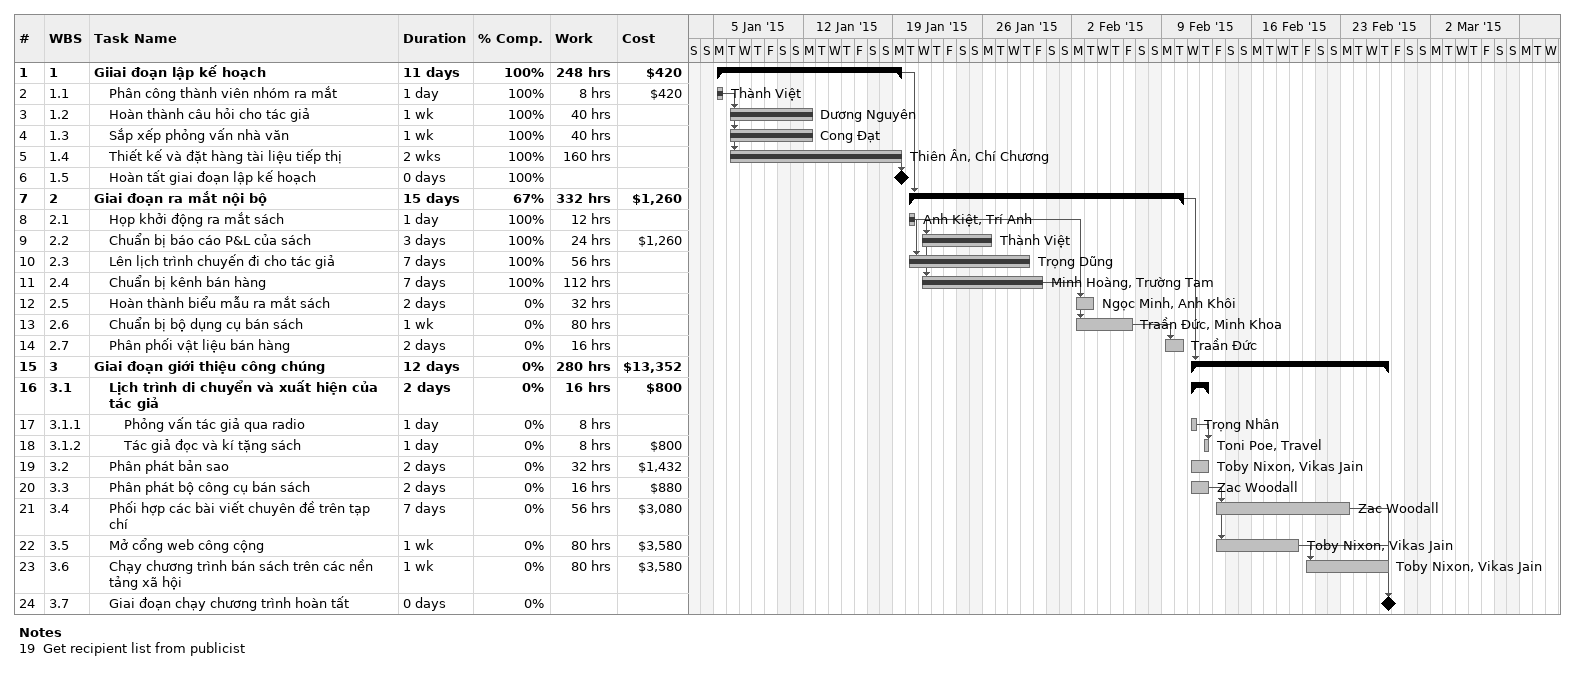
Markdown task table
| ID | WBS | Task | Duration | Start | Finish | Predecessors | Resources | % complete | Work (h) | Cost ($) |
|---|---|---|---|---|---|---|---|---|---|---|
| 1 | 1 | **Giiai đoạn lập kế hoạch** | 11d | 2015-01-05 | 2015-01-19 |  |  | 100 | 248 | 420 |
| 2 | 1.1 | Phân công thành viên nhóm ra mắt | 1d | 2015-01-05 | 2015-01-05 |  | Thành Việt | 100 | 8 | 420 |
| 3 | 1.2 | Hoàn thành câu hỏi cho tác giả | 1w | 2015-01-06 | 2015-01-12 | 2 | Dương Nguyên | 100 | 40 |  |
| 4 | 1.3 | Sắp xếp phỏng vấn nhà văn | 1w | 2015-01-06 | 2015-01-12 | 2 | Cong Đạt | 100 | 40 |  |
| 5 | 1.4 | Thiết kế và đặt hàng tài liệu tiếp thị | 2w | 2015-01-06 | 2015-01-19 | 2 | Thiên Ân, Chí Chương | 100 | 160 |  |
| 6 | 1.5 | Hoàn tất giai đoạn lập kế hoạch | 0d | 2015-01-19 | 2015-01-19 | 5 |  | 100 |  |  |
| 7 | 2 | **Giai đoạn ra mắt nội bộ** | 15d | 2015-01-20 | 2015-02-10 | 1 |  | 67 | 332 | 1260 |
| 8 | 2.1 | Họp khởi động ra mắt sách | 1d | 2015-01-20 | 2015-01-20 |  | Anh Kiệt, Trí Anh | 100 | 12 |  |
| 9 | 2.2 | Chuẩn bị báo cáo P&L của sách | 3d | 2015-01-21 | 2015-01-26 | 8 | Thành Việt | 100 | 24 | 1260 |
| 10 | 2.3 | Lên lịch trình chuyến đi cho tác giả | 7d | 2015-01-20 | 2015-01-29 | 8 | Trọng Dũng | 100 | 56 |  |
| 11 | 2.4 | Chuẩn bị kênh bán hàng | 7d | 2015-01-21 | 2015-01-30 | 8 | Minh Hoàng, Trường Tam | 100 | 112 |  |
| 12 | 2.5 | Hoàn thành biểu mẫu ra mắt sách | 2d | 2015-02-02 | 2015-02-03 | 11 | Ngọc Minh, Anh Khôi | 0 | 32 |  |
| 13 | 2.6 | Chuẩn bị bộ dụng cụ bán sách | 1w | 2015-02-02 | 2015-02-06 | 8, 11 | Traần Đức, Minh Khoa | 0 | 80 |  |
| 14 | 2.7 | Phân phối vật liệu bán hàng | 2d | 2015-02-09 | 2015-02-10 | 13 | Traần Đức | 0 | 16 |  |
| 15 | 3 | **Giai đoạn giới thiệu công chúng** | 12d | 2015-02-11 | 2015-02-26 | 7 |  | 0 | 280 | 13352 |
| 16 | 3.1 | **Lịch trình di chuyển và xuất hiện của tác giả** | 2d | 2015-02-11 | 2015-02-12 |  |  | 0 | 16 | 800 |
| 17 | 3.1.1 | Phỏng vấn tác giả qua radio | 1d | 2015-02-11 | 2015-02-11 |  | Trọng Nhân | 0 | 8 |  |
| 18 | 3.1.2 | Tác giả đọc và kí tặng sách | 1d | 2015-02-12 | 2015-02-12 | 17 | Toni Poe, Travel | 0 | 8 | 800 |
| 19 | 3.2 | Phân phát bản sao | 2d | 2015-02-11 | 2015-02-12 |  | Toby Nixon, Vikas Jain | 0 | 32 | 1432 |
| 20 | 3.3 | Phân phát bộ công cụ bán sách | 2d | 2015-02-11 | 2015-02-12 |  | Zac Woodall | 0 | 16 | 880 |
| 21 | 3.4 | Phối hợp các bài viết chuyên đề trên tạp chí | 7d | 2015-02-13 | 2015-02-23 | 20 | Zac Woodall | 0 | 56 | 3080 |
| 22 | 3.5 | Mở cổng web công cộng | 1w | 2015-02-13 | 2015-02-19 | 20 | Toby Nixon, Vikas Jain | 0 | 80 | 3580 |
| 23 | 3.6 | Chạy chương trình bán sách trên các nền tảng xã hội | 1w | 2015-02-20 | 2015-02-26 | 22 | Toby Nixon, Vikas Jain | 0 | 80 | 3580 |
| 24 | 3.7 | Giai đoạn chạy chương trình hoàn tất | 0d | 2015-02-26 | 2015-02-26 | 21, 22, 23 |  | 0 |  |  |

Notes
- 19: Get recipient list from publicist
